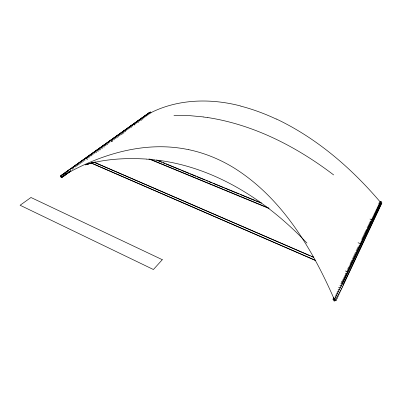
<?xml version="1.0" encoding="UTF-8"?>
<svg xmlns="http://www.w3.org/2000/svg" width="402" height="402" viewBox="0 0 402 402"><rect width="100%" height="100%" fill="white"/><g stroke="black" fill="none" stroke-linecap="round" stroke-linejoin="round"><path stroke-width="0.6" d="M360.534 244.848L360.921 243.913L358.016 242.723M333.926 297.254L332.992 299.209L334.112 301.003L336.042 300.585L381.9 202.97L381.036 201.472L379.945 201.824M332.992 299.209L334.921 298.786L381.036 201.472M334.982 298.917L334.514 299.897C312.329 249.029 282.174 198.05 234.014 167.925A148.685 128.374 60.2 0 0 188.548 149.629M334.112 301.003L335.037 299.043M151.021 112.882L150.428 111.972L149.388 112.59L60.24 176.136L61.37 177.749L62.677 176.815M69.511 171.91L63.109 176.503L64.194 175.89L63.064 174.282L61.983 174.895M69.933 171.604L70.772 171.001M61.37 177.749L71.018 170.991M60.24 176.136L150.428 111.972M62.22 176.016L61.35 176.639C99.269 154.549 144.579 140.318 188.543 149.665M64.812 174.156L66.099 173.237M72.435 168.704L73.27 168.111M148.695 113.083L149.735 112.47L150.328 113.379M147.293 114.083L149.036 112.967L149.629 113.877M146.594 114.58L147.635 113.967L148.232 114.882M145.886 115.083L146.931 114.469L147.529 115.384M145.182 115.59L146.227 114.972L146.82 115.892M144.469 116.093L145.514 115.48L146.117 116.399M143.76 116.6L144.805 115.987L145.403 116.907M143.042 117.113L144.092 116.495L144.69 117.414M142.328 117.62L143.373 117.007L143.976 117.927M141.61 118.133L142.655 117.52L143.258 118.444M140.886 118.65L141.936 118.032L142.841 119.419M140.162 119.168L141.213 118.55L141.816 119.474M139.434 119.685L140.484 119.067L141.393 120.459M138.705 120.203L139.755 119.59L140.363 120.515M137.971 120.726L139.027 120.108L139.635 121.042M137.238 121.248L138.288 120.635L138.901 121.565M136.504 121.776L137.554 121.158L138.474 122.56M135.76 122.303L136.816 121.685L137.429 122.62M135.022 122.831L136.072 122.213L136.69 123.153M134.278 123.364L135.328 122.746L135.946 123.68M133.529 123.896L134.585 123.278L135.203 124.218M132.781 124.429L133.836 123.811L134.454 124.751M132.027 124.967L133.082 124.349L134.826 125.047M131.273 125.504L132.328 124.886L132.951 125.831M130.514 126.042L131.57 125.429L132.193 126.374M129.751 126.585L130.811 125.967L131.745 127.389M128.992 127.132L130.047 126.514L130.675 127.459M128.223 127.675L129.283 127.057L129.911 128.007M127.454 128.223L128.514 127.605L129.142 128.555M126.685 128.776L127.741 128.158L128.374 129.107M125.911 129.328L126.967 128.705L127.6 129.66M125.133 129.881L126.193 129.263L126.826 130.218M124.354 130.434L125.414 129.816L126.047 130.776M123.57 130.992L124.63 130.374L125.585 131.811M122.786 131.554L123.846 130.936L124.484 131.891M121.997 132.112L123.062 131.494L124.017 132.936M121.208 132.68L122.268 132.057L123.228 133.504M120.414 133.243L121.474 132.625L122.439 134.072M119.615 133.811L120.68 133.193L121.645 134.64M118.816 134.384L119.881 133.76L120.525 134.73M118.017 134.951L119.077 134.333L120.047 135.786M117.208 135.529L118.273 134.906L118.922 135.876M116.404 136.102L117.464 135.484L118.439 136.941M115.59 136.68L116.655 136.062L117.63 137.524M114.776 137.263L115.841 136.645L116.495 137.615M113.962 137.846L115.027 137.223L116.007 138.69M113.143 138.429L114.208 137.811L114.861 138.785M112.319 139.017L113.384 138.394L114.369 139.866M111.49 139.605L112.56 138.986L113.218 139.966M110.661 140.197L111.731 139.574L112.721 141.047M109.831 140.79L110.897 140.167L111.56 141.152M108.997 141.383L110.063 140.765L112.389 141.72M108.158 141.981L109.228 141.363L109.892 142.348M107.319 142.579L108.384 141.961L109.053 142.951M106.47 143.182L107.54 142.564L108.208 143.554M105.625 143.785L106.696 143.167L107.701 144.655M104.776 144.393L105.847 143.775L106.515 144.765M103.922 145.001L104.992 144.383L105.997 145.876M103.063 145.614L104.133 144.991L104.806 145.991M102.203 146.227L103.274 145.604L104.289 147.102M101.339 146.841L102.409 146.222L103.088 147.222M100.475 147.459L101.545 146.841L102.565 148.343M99.601 148.082L100.676 147.459L101.354 148.464M98.731 148.7L99.802 148.082L100.827 149.589M97.852 149.328L98.927 148.705L99.952 150.217M96.972 149.956L98.048 149.333L98.731 150.343M96.093 150.584L97.163 149.961L98.199 151.479M95.204 151.217L96.279 150.594L96.967 151.609M94.314 151.85L95.39 151.232L96.425 152.75M93.42 152.489L94.495 151.866L95.189 152.881M92.525 153.127L93.601 152.509L94.294 153.524M91.626 153.77L92.701 153.147L93.395 154.167M90.721 154.413L91.797 153.795L92.495 154.815M89.812 155.061L90.887 154.438L91.937 155.971M88.902 155.71L89.978 155.087L90.681 156.112M87.988 156.358L89.063 155.74L89.767 156.765M87.073 157.016L88.149 156.393L89.204 157.936M86.149 157.669L87.229 157.051L87.932 158.081M85.224 158.328L86.304 157.71L87.013 158.74M84.294 158.991L85.375 158.373L87.676 159.368M83.365 159.654L84.445 159.036L85.154 160.071M82.43 160.323L83.505 159.705L84.309 160.87M81.49 160.991L82.571 160.373L83.375 161.539M80.546 161.664L81.626 161.046L82.43 162.217M79.601 162.338L80.681 161.72L81.485 162.89M78.651 163.016L79.732 162.398L80.541 163.574M77.697 163.699L78.777 163.081L79.586 164.252M76.737 164.378L77.817 163.76L78.631 164.941M75.777 165.066L76.857 164.448L77.671 165.624M74.812 165.755L75.893 165.137L76.707 166.317M73.842 166.443L74.923 165.825L75.742 167.011M72.179 167.629L73.264 167.011L74.089 168.197M70.511 168.82L71.591 168.202L72.42 169.393M68.827 170.016L69.908 169.403L70.742 170.594M67.134 171.227L68.214 170.609L69.33 172.207L68.245 172.815M65.431 172.438L66.511 171.825L67.626 173.423L66.546 174.036M63.712 173.664L64.792 173.051L65.918 174.654L64.833 175.267M150.348 112.962C178.156 98.802 211.145 98.204 240.888 106.053M85.159 164.951L93.264 162.503L86.49 164.468C105.917 158.79 126.504 157.855 146.619 159.076M379.051 202.739L380.684 202.211L381.553 203.708M378.699 203.477L380.332 202.95L381.207 204.452M378.89 204.04L379.98 203.693L380.855 205.196M378.538 204.784L379.629 204.437L380.503 205.945M378.181 205.533L379.277 205.186L380.151 206.693M377.825 206.281L378.92 205.935L379.795 207.447M377.463 207.035L378.563 206.688L379.443 208.201M377.101 207.794L378.202 207.447L379.086 208.96M376.739 208.553L377.845 208.206L378.729 209.723M376.378 209.316L377.483 208.965L378.367 210.487M376.016 210.08L377.121 209.733L378.006 211.256M375.649 210.849L376.754 210.502L377.644 212.025M375.282 211.618L376.388 211.271L377.282 212.799M374.91 212.392L376.021 212.045L376.915 213.578M374.543 213.171L375.654 212.824L376.548 214.356M374.172 213.949L375.282 213.603L376.182 215.14M373.795 214.733L374.915 214.387L375.81 215.924M373.423 215.517L374.538 215.176L375.443 216.713M373.046 216.306L374.167 215.964L375.071 217.507M372.669 217.1L373.79 216.758L374.694 218.301M372.287 217.899L373.413 217.552L374.317 219.1M371.91 218.698L373.036 218.351L373.94 219.904M371.528 219.497L372.654 219.155L373.564 220.708M370.192 221.281L371.89 220.768L372.805 222.331M369.805 222.095L371.503 221.582L372.423 223.145M369.418 222.909L371.116 222.396L372.036 223.964M369.026 223.728L370.729 223.216L371.649 224.783M368.634 224.547L370.337 224.04L371.262 225.607M368.242 225.376L369.946 224.864L370.875 226.437M367.845 226.2L369.554 225.693L370.483 227.271M367.448 227.035L369.162 226.527L370.091 228.105M367.051 227.869L368.765 227.361L369.699 228.944M367.222 228.537L368.368 228.2L369.302 229.783M366.247 229.552L367.966 229.045L368.905 230.627M365.845 230.396L367.569 229.889L368.508 231.477M365.438 231.24L367.167 230.738L368.106 232.331M365.031 232.095L366.76 231.592L367.704 233.185M364.624 232.954L366.353 232.446L367.302 234.044M364.212 233.813L365.946 233.311L366.895 234.909M363.8 234.673L365.539 234.17L366.488 235.773M363.388 235.542L365.127 235.039L366.081 236.642M362.971 236.411L364.714 235.909L365.669 237.517M362.554 237.286L364.297 236.783L365.257 238.396M362.137 238.16L363.885 237.662L364.84 239.275M361.715 239.044L363.463 238.547L364.428 240.16M361.875 239.763L363.046 239.431L364.011 241.049M361.453 240.652L362.624 240.321L363.589 241.944M361.026 241.542L362.202 241.215L363.172 242.838M360.599 242.441L361.775 242.11L362.745 243.738M360.172 243.341L361.348 243.009L362.323 244.642M359.308 245.15L360.488 244.823L361.468 246.461M358.875 246.064L360.056 245.738L361.036 247.376M357.845 247.145L359.624 246.652L360.604 248.295M357.408 248.064L359.187 247.572L360.172 249.215M356.966 248.984L358.75 248.496L359.74 250.144M356.524 249.913L358.313 249.426L359.298 251.074M356.082 250.843L357.87 250.356L358.86 252.009M356.232 251.617L357.423 251.295L358.418 252.948M355.187 252.717L356.981 252.235L357.976 253.893M354.735 253.662L356.534 253.18L357.534 254.838M354.283 254.607L356.082 254.124L357.087 255.793M353.83 255.561L355.629 255.079L356.634 256.747M353.373 256.516L355.177 256.034L356.187 257.707M352.916 257.476L354.725 256.999L355.73 258.672M352.453 258.441L354.268 257.963L355.278 259.637M352.599 259.245L353.805 258.928L354.82 260.607M351.529 260.38L353.343 259.903L354.363 261.586M351.062 261.355L352.881 260.883L353.901 262.566M350.594 262.34L352.413 261.863L353.438 263.551M350.122 263.325L351.946 262.853L352.971 264.541M350.107 264.194L351.479 263.843L352.504 265.536M349.634 265.189L351.006 264.838L352.036 266.536M349.157 266.189L350.534 265.838L351.564 267.541M348.217 267.31L350.057 266.843L351.092 268.546M347.735 268.315L349.579 267.853L350.614 269.556M347.715 269.214L349.097 268.863L350.137 270.576M347.227 270.229L348.614 269.883L349.66 271.596M346.745 271.249L348.132 270.903L349.177 272.621M345.298 273.425L347.157 272.963L348.207 274.687M345.268 274.345L346.665 273.998L347.72 275.727M344.775 275.385L346.172 275.043L347.227 276.772M344.273 276.43L345.675 276.089L346.735 277.822M343.775 277.481L345.177 277.139L346.238 278.877M343.273 278.536L344.675 278.194L345.74 279.933M342.765 279.596L344.172 279.254L345.243 280.998M342.258 280.661L343.67 280.32L344.74 282.068M341.278 281.842L343.162 281.39L344.238 283.139M341.238 282.802L342.655 282.465L343.73 284.219M340.725 283.882L342.142 283.546L343.223 285.304M339.846 285.732L341.263 285.4L342.348 287.159M338.479 287.706L340.378 287.264L341.469 289.033M94.47 162.247L91.797 162.86L95.666 161.996M338.062 289.475L339.489 289.149L340.584 290.917M337.157 291.37L338.59 291.043L339.69 292.822M336.248 293.279L337.685 292.957L338.791 294.741M335.328 295.204L336.77 294.882L337.881 296.671M334.886 297.038L335.851 296.827L336.966 298.621M173.935 115.389L189.402 115.62L203.141 116.902M160.323 160.554C217.432 168.589 267.928 201.91 306.967 243.104M207.809 117.56C254.024 124.746 296.761 146.805 333.665 174.93M369.946 219.03L372.272 219.959L373.187 221.517M156.519 159.865L261.622 203.085M157.187 160.383L161.825 162.292M162.986 162.77L164.73 163.488M165.89 163.966L180.397 169.93M181.558 170.408L189.106 173.513M190.267 173.991L196.07 176.377M197.231 176.855L204.774 179.96M205.935 180.438L207.678 181.151M208.839 181.629L211.738 182.825M212.899 183.302L223.346 187.598M224.507 188.076L239.014 194.045M240.175 194.523L254.687 200.492M255.848 200.97L257.587 201.683M258.747 202.161L260.491 202.879M149.946 159.102L268.983 208.191M148.876 158.901L269.008 208.452M94.003 162.106L313.711 257.24M345.343 270.938L347.645 271.933L348.695 273.651M94.822 162.614L310.233 255.903M311.384 256.401L313.686 257.401M90.877 162.79L315.751 260.446M91.118 163.036L315.736 260.602M276.28 118.962C316.791 138.167 351.413 168.096 380.297 202.07M61.325 175.523L62.456 177.136M148.338 113.464L148.931 114.379M334.921 298.786L336.042 300.585M360.921 243.913L361.895 245.547M240.929 106.183A114.957 57.28 29.7 0 1 276.254 119.087M154.876 160.061A221.452 163.307 45.8 0 1 160.363 160.78M203.171 116.967A178.101 96.138 31.6 0 1 207.839 117.63M146.635 159.137A227.08 167.046 45.6 0 1 154.845 159.911M162.307 259.697L153.408 269.516L20.1 205.251L30.969 197.493L162.307 259.697"/></g></svg>
